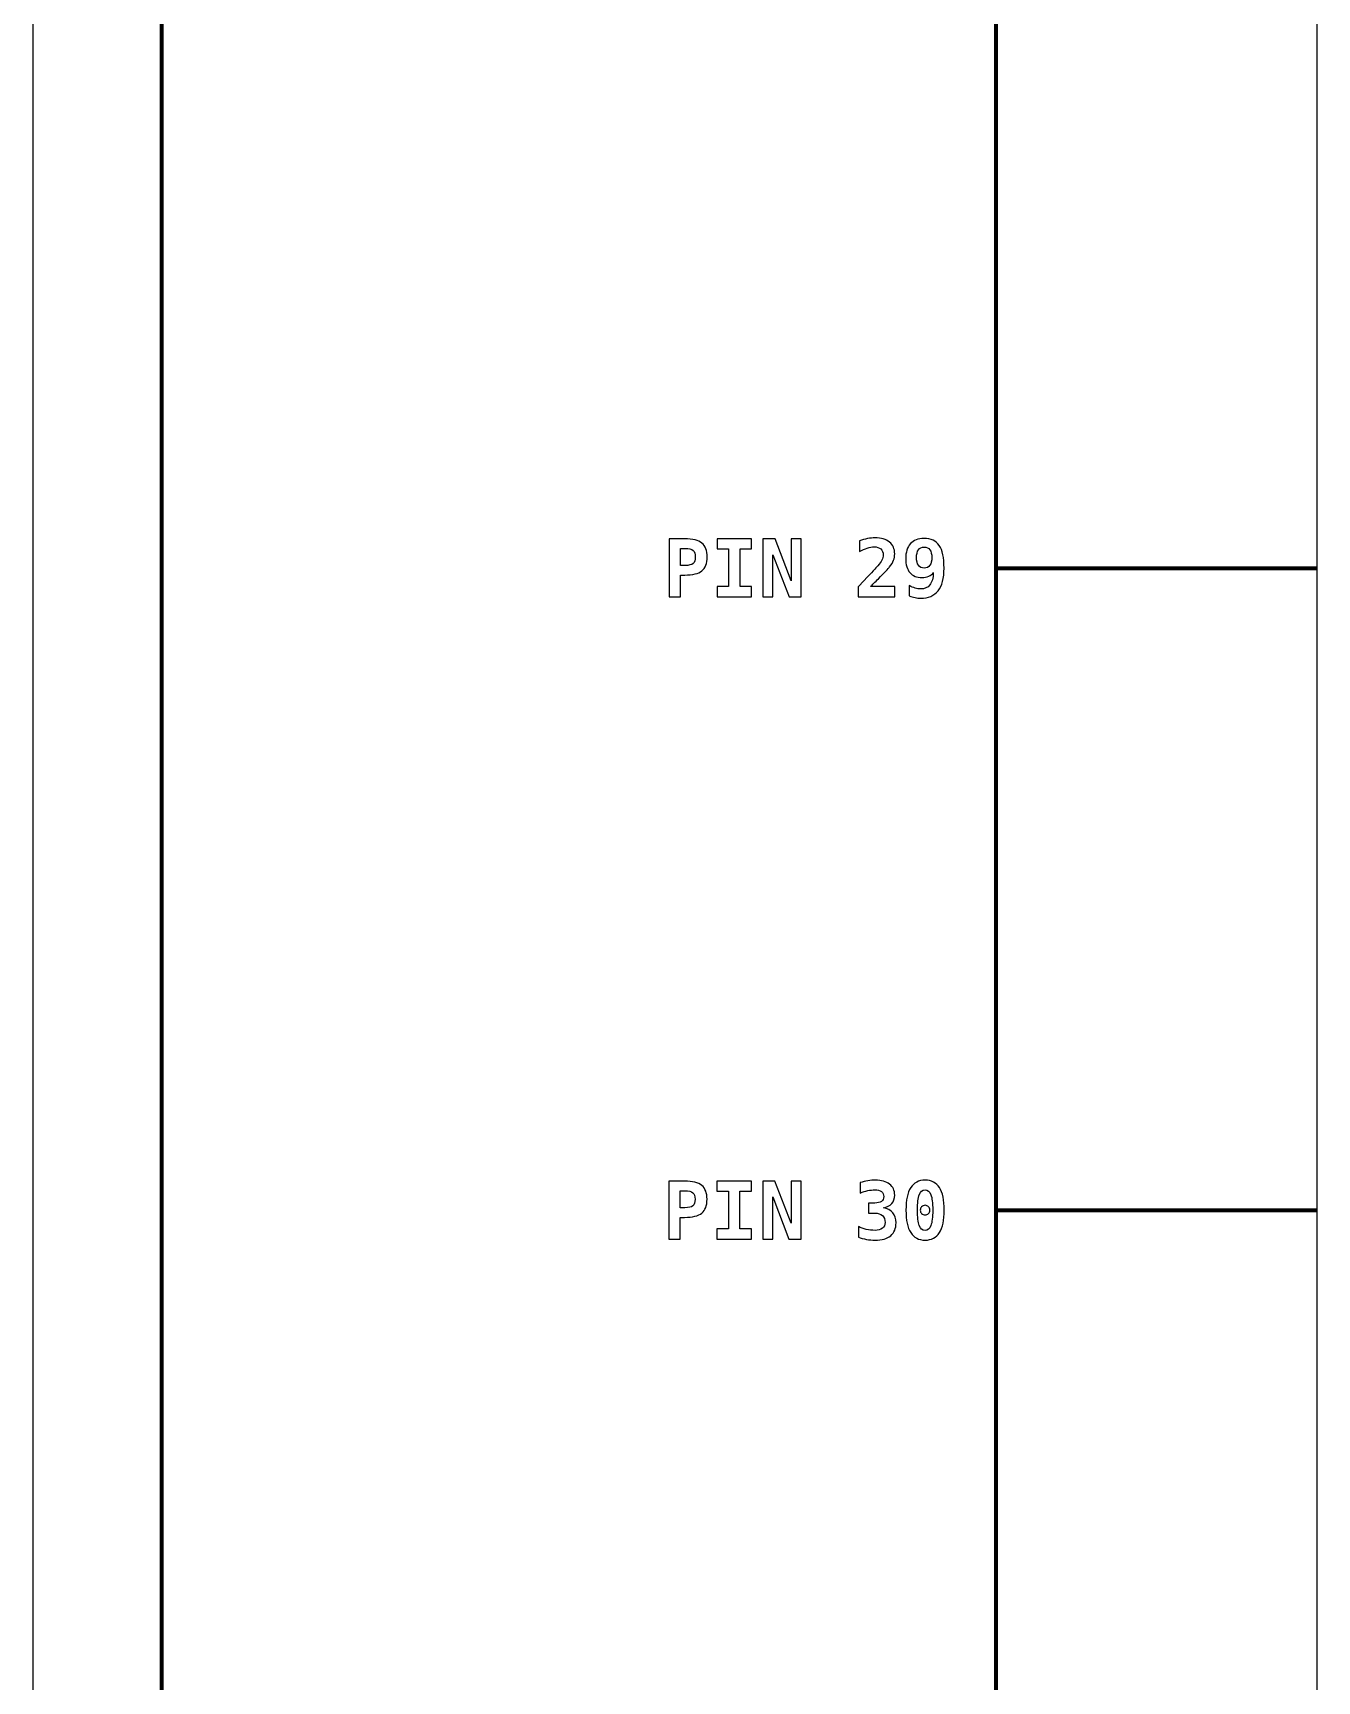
# Model space of a CAD drawing. Header units: centimetres. Extents: x -11.5 to -9.5, y -34.9 to 7.2.
# Drawn here: x -11.5 to -9.5, y -24.583 to -22.017 of the extents above; entities that cross this region are included whole.
import ezdxf

# ---------------------------------------------------------------- set-up
doc = ezdxf.new("R2010")
doc.units = ezdxf.units.CM
doc.header["$MEASUREMENT"] = 0
doc.layers.add('Layer 1', color=7, linetype='Continuous')

msp = doc.modelspace()

# ---------------------------------------------------------------- linework, layer by layer
at = {"layer": 'Layer 1', "color": 7}
msp.add_lwpolyline([(-11.5, -34.85), (-9.5, -34.85), (-9.5, 7.15), (-11.5, 7.15), (-11.5, -34.85)], close=True, dxfattribs=at)
at = {"layer": 'Layer 1', "color": 7, "lineweight": 100}
msp.add_lwpolyline([(-11.3, -34.35), (-10, -34.35), (-10, 5.65), (-11.3, 5.65), (-11.3, -34.35)], close=True, dxfattribs=at)
at = {"layer": 'Layer 1', "color": 250}
for points, knots in [([(-10.50927, -22.80462), (-10.50927, -22.80462), (-10.48484, -22.80462), (-10.48484, -22.80462), (-10.48484, -22.80462), (-10.47243, -22.80462), (-10.4635, -22.80682), (-10.45805, -22.81125), (-10.45805, -22.81125), (-10.45259, -22.81567), (-10.44988, -22.82285), (-10.44988, -22.83277), (-10.44988, -22.83277), (-10.44988, -22.84269), (-10.45259, -22.84987), (-10.45805, -22.8543), (-10.45805, -22.8543), (-10.4635, -22.85872), (-10.47243, -22.86092), (-10.48484, -22.86092), (-10.48484, -22.86092), (-10.48484, -22.86092), (-10.49149, -22.86092), (-10.49149, -22.86092), (-10.49149, -22.86092), (-10.49149, -22.86092), (-10.49149, -22.89463), (-10.49149, -22.89463), (-10.49149, -22.89463), (-10.49149, -22.89463), (-10.50927, -22.89463), (-10.50927, -22.89463), (-10.50927, -22.89463), (-10.50927, -22.89463), (-10.50927, -22.80462), (-10.50927, -22.80462)], [0, 0, 0, 0, 0.1111111, 0.1111111, 0.1111111, 0.1111111, 0.2222222, 0.2222222, 0.2222222, 0.2222222, 0.3333333, 0.3333333, 0.3333333, 0.3333333, 0.4444444, 0.4444444, 0.4444444, 0.4444444, 0.5555556, 0.5555556, 0.5555556, 0.5555556, 0.6666667, 0.6666667, 0.6666667, 0.6666667, 0.7777778, 0.7777778, 0.7777778, 0.7777778, 0.8888889, 0.8888889, 0.8888889, 0.8888889, 1, 1, 1, 1]), ([(-10.43434, -22.8203), (-10.43434, -22.8203), (-10.43434, -22.80462), (-10.43434, -22.80462), (-10.43434, -22.80462), (-10.43434, -22.80462), (-10.38075, -22.80462), (-10.38075, -22.80462), (-10.38075, -22.80462), (-10.38075, -22.80462), (-10.38075, -22.8203), (-10.38075, -22.8203), (-10.38075, -22.8203), (-10.38075, -22.8203), (-10.39866, -22.8203), (-10.39866, -22.8203), (-10.39866, -22.8203), (-10.39866, -22.8203), (-10.39866, -22.87895), (-10.39866, -22.87895), (-10.39866, -22.87895), (-10.39866, -22.87895), (-10.38075, -22.87895), (-10.38075, -22.87895), (-10.38075, -22.87895), (-10.38075, -22.87895), (-10.38075, -22.89463), (-10.38075, -22.89463), (-10.38075, -22.89463), (-10.38075, -22.89463), (-10.43434, -22.89463), (-10.43434, -22.89463), (-10.43434, -22.89463), (-10.43434, -22.89463), (-10.43434, -22.87895), (-10.43434, -22.87895), (-10.43434, -22.87895), (-10.43434, -22.87895), (-10.41644, -22.87895), (-10.41644, -22.87895), (-10.41644, -22.87895), (-10.41644, -22.87895), (-10.41644, -22.8203), (-10.41644, -22.8203), (-10.41644, -22.8203), (-10.41644, -22.8203), (-10.43434, -22.8203), (-10.43434, -22.8203)], [0, 0, 0, 0, 0.0833333, 0.0833333, 0.0833333, 0.0833333, 0.1666667, 0.1666667, 0.1666667, 0.1666667, 0.25, 0.25, 0.25, 0.25, 0.3333333, 0.3333333, 0.3333333, 0.3333333, 0.4166667, 0.4166667, 0.4166667, 0.4166667, 0.5, 0.5, 0.5, 0.5, 0.5833333, 0.5833333, 0.5833333, 0.5833333, 0.6666667, 0.6666667, 0.6666667, 0.6666667, 0.75, 0.75, 0.75, 0.75, 0.8333333, 0.8333333, 0.8333333, 0.8333333, 0.9166667, 0.9166667, 0.9166667, 0.9166667, 1, 1, 1, 1]), ([(-10.3632, -22.80462), (-10.3632, -22.80462), (-10.34408, -22.80462), (-10.34408, -22.80462), (-10.34408, -22.80462), (-10.34408, -22.80462), (-10.31902, -22.87004), (-10.31902, -22.87004), (-10.31902, -22.87004), (-10.31902, -22.87004), (-10.31902, -22.80462), (-10.31902, -22.80462), (-10.31902, -22.80462), (-10.31902, -22.80462), (-10.30334, -22.80462), (-10.30334, -22.80462), (-10.30334, -22.80462), (-10.30334, -22.80462), (-10.30334, -22.89463), (-10.30334, -22.89463), (-10.30334, -22.89463), (-10.30334, -22.89463), (-10.32233, -22.89463), (-10.32233, -22.89463), (-10.32233, -22.89463), (-10.32233, -22.89463), (-10.34752, -22.82921), (-10.34752, -22.82921), (-10.34752, -22.82921), (-10.34752, -22.82921), (-10.34752, -22.89463), (-10.34752, -22.89463), (-10.34752, -22.89463), (-10.34752, -22.89463), (-10.3632, -22.89463), (-10.3632, -22.89463), (-10.3632, -22.89463), (-10.3632, -22.89463), (-10.3632, -22.80462), (-10.3632, -22.80462)], [0, 0, 0, 0, 0.1, 0.1, 0.1, 0.1, 0.2, 0.2, 0.2, 0.2, 0.3, 0.3, 0.3, 0.3, 0.4, 0.4, 0.4, 0.4, 0.5, 0.5, 0.5, 0.5, 0.6, 0.6, 0.6, 0.6, 0.7, 0.7, 0.7, 0.7, 0.8, 0.8, 0.8, 0.8, 0.9, 0.9, 0.9, 0.9, 1, 1, 1, 1]), ([(-10.19556, -22.87895), (-10.19556, -22.87895), (-10.15764, -22.87895), (-10.15764, -22.87895), (-10.15764, -22.87895), (-10.15764, -22.87895), (-10.15764, -22.89463), (-10.15764, -22.89463), (-10.15764, -22.89463), (-10.15764, -22.89463), (-10.21479, -22.89463), (-10.21479, -22.89463), (-10.21479, -22.89463), (-10.21479, -22.89463), (-10.21479, -22.87942), (-10.21479, -22.87942), (-10.21479, -22.87942), (-10.21479, -22.87942), (-10.20513, -22.8692), (-10.20513, -22.8692), (-10.20513, -22.8692), (-10.19369, -22.85701), (-10.18674, -22.84952), (-10.18429, -22.8467), (-10.18429, -22.8467), (-10.18128, -22.84325), (-10.1791, -22.84018), (-10.17779, -22.8375), (-10.17779, -22.8375), (-10.17645, -22.83483), (-10.17579, -22.8322), (-10.17579, -22.82958), (-10.17579, -22.82958), (-10.17579, -22.82557), (-10.177, -22.82246), (-10.17943, -22.82028), (-10.17943, -22.82028), (-10.18186, -22.81808), (-10.18532, -22.81699), (-10.18976, -22.81699), (-10.18976, -22.81699), (-10.19295, -22.81699), (-10.19651, -22.81763), (-10.20046, -22.81888), (-10.20046, -22.81888), (-10.20443, -22.82016), (-10.20855, -22.82199), (-10.21285, -22.8244), (-10.21285, -22.8244), (-10.21285, -22.8244), (-10.21285, -22.80781), (-10.21285, -22.80781), (-10.21285, -22.80781), (-10.20855, -22.80625), (-10.20435, -22.80505), (-10.20022, -22.80423), (-10.20022, -22.80423), (-10.1961, -22.80341), (-10.19215, -22.80299), (-10.18838, -22.80299), (-10.18838, -22.80299), (-10.17886, -22.80299), (-10.17136, -22.80522), (-10.16593, -22.80966), (-10.16593, -22.80966), (-10.16048, -22.81409), (-10.15776, -22.82016), (-10.15776, -22.82783), (-10.15776, -22.82783), (-10.15776, -22.83137), (-10.15836, -22.83469), (-10.15953, -22.83777), (-10.15953, -22.83777), (-10.16073, -22.84088), (-10.16276, -22.84432), (-10.16566, -22.84808), (-10.16566, -22.84808), (-10.16778, -22.85082), (-10.17363, -22.85697), (-10.1832, -22.86654), (-10.1832, -22.86654), (-10.18838, -22.87171), (-10.1925, -22.87586), (-10.19556, -22.87895)], [0, 0, 0, 0, 0.047619, 0.047619, 0.047619, 0.047619, 0.0952381, 0.0952381, 0.0952381, 0.0952381, 0.1428571, 0.1428571, 0.1428571, 0.1428571, 0.1904762, 0.1904762, 0.1904762, 0.1904762, 0.2380952, 0.2380952, 0.2380952, 0.2380952, 0.2857143, 0.2857143, 0.2857143, 0.2857143, 0.3333333, 0.3333333, 0.3333333, 0.3333333, 0.3809524, 0.3809524, 0.3809524, 0.3809524, 0.4285714, 0.4285714, 0.4285714, 0.4285714, 0.4761905, 0.4761905, 0.4761905, 0.4761905, 0.5238095, 0.5238095, 0.5238095, 0.5238095, 0.5714286, 0.5714286, 0.5714286, 0.5714286, 0.6190476, 0.6190476, 0.6190476, 0.6190476, 0.6666667, 0.6666667, 0.6666667, 0.6666667, 0.7142857, 0.7142857, 0.7142857, 0.7142857, 0.7619048, 0.7619048, 0.7619048, 0.7619048, 0.8095238, 0.8095238, 0.8095238, 0.8095238, 0.8571429, 0.8571429, 0.8571429, 0.8571429, 0.9047619, 0.9047619, 0.9047619, 0.9047619, 0.952381, 0.952381, 0.952381, 0.952381, 1, 1, 1, 1]), ([(-10.13515, -22.89342), (-10.13515, -22.89342), (-10.13515, -22.8772), (-10.13515, -22.8772), (-10.13515, -22.8772), (-10.13198, -22.87905), (-10.12893, -22.88041), (-10.12601, -22.8813), (-10.12601, -22.8813), (-10.12311, -22.88218), (-10.12031, -22.88263), (-10.11761, -22.88263), (-10.11761, -22.88263), (-10.11123, -22.88263), (-10.10636, -22.88049), (-10.103, -22.87621), (-10.103, -22.87621), (-10.09965, -22.87193), (-10.09788, -22.86553), (-10.09767, -22.85701), (-10.09767, -22.85701), (-10.09957, -22.85963), (-10.10197, -22.86158), (-10.1049, -22.8629), (-10.1049, -22.8629), (-10.10784, -22.86419), (-10.11132, -22.86485), (-10.11533, -22.86485), (-10.11533, -22.86485), (-10.12342, -22.86485), (-10.12965, -22.86228), (-10.13408, -22.85716), (-10.13408, -22.85716), (-10.1385, -22.85203), (-10.1407, -22.84477), (-10.1407, -22.83536), (-10.1407, -22.83536), (-10.1407, -22.82532), (-10.13823, -22.81754), (-10.13329, -22.81203), (-10.13329, -22.81203), (-10.12833, -22.80653), (-10.12136, -22.80378), (-10.1123, -22.80378), (-10.1123, -22.80378), (-10.10134, -22.80378), (-10.09337, -22.80744), (-10.08841, -22.81479), (-10.08841, -22.81479), (-10.08345, -22.82211), (-10.08096, -22.83397), (-10.08096, -22.85032), (-10.08096, -22.85032), (-10.08096, -22.86586), (-10.08399, -22.87753), (-10.09006, -22.88531), (-10.09006, -22.88531), (-10.09613, -22.89309), (-10.10522, -22.89698), (-10.11737, -22.89698), (-10.11737, -22.89698), (-10.12019, -22.89698), (-10.12309, -22.89667), (-10.12607, -22.89607), (-10.12607, -22.89607), (-10.12908, -22.89547), (-10.1321, -22.89459), (-10.13515, -22.89342)], [0, 0, 0, 0, 0.0588235, 0.0588235, 0.0588235, 0.0588235, 0.1176471, 0.1176471, 0.1176471, 0.1176471, 0.1764706, 0.1764706, 0.1764706, 0.1764706, 0.2352941, 0.2352941, 0.2352941, 0.2352941, 0.2941176, 0.2941176, 0.2941176, 0.2941176, 0.3529412, 0.3529412, 0.3529412, 0.3529412, 0.4117647, 0.4117647, 0.4117647, 0.4117647, 0.4705882, 0.4705882, 0.4705882, 0.4705882, 0.5294118, 0.5294118, 0.5294118, 0.5294118, 0.5882353, 0.5882353, 0.5882353, 0.5882353, 0.6470588, 0.6470588, 0.6470588, 0.6470588, 0.7058824, 0.7058824, 0.7058824, 0.7058824, 0.7647059, 0.7647059, 0.7647059, 0.7647059, 0.8235294, 0.8235294, 0.8235294, 0.8235294, 0.8823529, 0.8823529, 0.8823529, 0.8823529, 0.9411765, 0.9411765, 0.9411765, 0.9411765, 1, 1, 1, 1]), ([(-10.11183, -22.84995), (-10.10802, -22.84995), (-10.1051, -22.84856), (-10.10306, -22.84576), (-10.10306, -22.84576), (-10.10103, -22.84298), (-10.10002, -22.83892), (-10.10002, -22.83362), (-10.10002, -22.83362), (-10.10002, -22.82835), (-10.10103, -22.82431), (-10.10306, -22.82154), (-10.10306, -22.82154), (-10.1051, -22.81874), (-10.10802, -22.81734), (-10.11183, -22.81734), (-10.11183, -22.81734), (-10.1157, -22.81734), (-10.11866, -22.81874), (-10.12072, -22.82154), (-10.12072, -22.82154), (-10.1228, -22.82431), (-10.12383, -22.82835), (-10.12383, -22.83362), (-10.12383, -22.83362), (-10.12383, -22.83888), (-10.1228, -22.84292), (-10.12072, -22.84574), (-10.12072, -22.84574), (-10.11866, -22.84856), (-10.1157, -22.84995), (-10.11183, -22.84995)], [0, 0, 0, 0, 0.125, 0.125, 0.125, 0.125, 0.25, 0.25, 0.25, 0.25, 0.375, 0.375, 0.375, 0.375, 0.5, 0.5, 0.5, 0.5, 0.625, 0.625, 0.625, 0.625, 0.75, 0.75, 0.75, 0.75, 0.875, 0.875, 0.875, 0.875, 1, 1, 1, 1]), ([(-10.49149, -22.81958), (-10.49149, -22.81958), (-10.49149, -22.84596), (-10.49149, -22.84596), (-10.49149, -22.84596), (-10.49149, -22.84596), (-10.48418, -22.84596), (-10.48418, -22.84596), (-10.48418, -22.84596), (-10.47836, -22.84596), (-10.47426, -22.84497), (-10.47192, -22.84302), (-10.47192, -22.84302), (-10.46955, -22.84104), (-10.46838, -22.83763), (-10.46838, -22.83277), (-10.46838, -22.83277), (-10.46838, -22.82792), (-10.46955, -22.8245), (-10.47192, -22.82252), (-10.47192, -22.82252), (-10.47426, -22.82057), (-10.47836, -22.81958), (-10.48418, -22.81958), (-10.48418, -22.81958), (-10.48418, -22.81958), (-10.49149, -22.81958), (-10.49149, -22.81958)], [0, 0, 0, 0, 0.1428571, 0.1428571, 0.1428571, 0.1428571, 0.2857143, 0.2857143, 0.2857143, 0.2857143, 0.4285714, 0.4285714, 0.4285714, 0.4285714, 0.5714286, 0.5714286, 0.5714286, 0.5714286, 0.7142857, 0.7142857, 0.7142857, 0.7142857, 0.8571429, 0.8571429, 0.8571429, 0.8571429, 1, 1, 1, 1]), ([(-10.50952, -23.80492), (-10.50952, -23.80492), (-10.48509, -23.80492), (-10.48509, -23.80492), (-10.48509, -23.80492), (-10.47268, -23.80492), (-10.46375, -23.80712), (-10.4583, -23.81155), (-10.4583, -23.81155), (-10.45284, -23.81597), (-10.45013, -23.82315), (-10.45013, -23.83307), (-10.45013, -23.83307), (-10.45013, -23.84299), (-10.45284, -23.85017), (-10.4583, -23.8546), (-10.4583, -23.8546), (-10.46375, -23.85902), (-10.47268, -23.86122), (-10.48509, -23.86122), (-10.48509, -23.86122), (-10.48509, -23.86122), (-10.49174, -23.86122), (-10.49174, -23.86122), (-10.49174, -23.86122), (-10.49174, -23.86122), (-10.49174, -23.89493), (-10.49174, -23.89493), (-10.49174, -23.89493), (-10.49174, -23.89493), (-10.50952, -23.89493), (-10.50952, -23.89493), (-10.50952, -23.89493), (-10.50952, -23.89493), (-10.50952, -23.80492), (-10.50952, -23.80492)], [0, 0, 0, 0, 0.1111111, 0.1111111, 0.1111111, 0.1111111, 0.2222222, 0.2222222, 0.2222222, 0.2222222, 0.3333333, 0.3333333, 0.3333333, 0.3333333, 0.4444444, 0.4444444, 0.4444444, 0.4444444, 0.5555556, 0.5555556, 0.5555556, 0.5555556, 0.6666667, 0.6666667, 0.6666667, 0.6666667, 0.7777778, 0.7777778, 0.7777778, 0.7777778, 0.8888889, 0.8888889, 0.8888889, 0.8888889, 1, 1, 1, 1]), ([(-10.43459, -23.8206), (-10.43459, -23.8206), (-10.43459, -23.80492), (-10.43459, -23.80492), (-10.43459, -23.80492), (-10.43459, -23.80492), (-10.381, -23.80492), (-10.381, -23.80492), (-10.381, -23.80492), (-10.381, -23.80492), (-10.381, -23.8206), (-10.381, -23.8206), (-10.381, -23.8206), (-10.381, -23.8206), (-10.39891, -23.8206), (-10.39891, -23.8206), (-10.39891, -23.8206), (-10.39891, -23.8206), (-10.39891, -23.87925), (-10.39891, -23.87925), (-10.39891, -23.87925), (-10.39891, -23.87925), (-10.381, -23.87925), (-10.381, -23.87925), (-10.381, -23.87925), (-10.381, -23.87925), (-10.381, -23.89493), (-10.381, -23.89493), (-10.381, -23.89493), (-10.381, -23.89493), (-10.43459, -23.89493), (-10.43459, -23.89493), (-10.43459, -23.89493), (-10.43459, -23.89493), (-10.43459, -23.87925), (-10.43459, -23.87925), (-10.43459, -23.87925), (-10.43459, -23.87925), (-10.41669, -23.87925), (-10.41669, -23.87925), (-10.41669, -23.87925), (-10.41669, -23.87925), (-10.41669, -23.8206), (-10.41669, -23.8206), (-10.41669, -23.8206), (-10.41669, -23.8206), (-10.43459, -23.8206), (-10.43459, -23.8206)], [0, 0, 0, 0, 0.0833333, 0.0833333, 0.0833333, 0.0833333, 0.1666667, 0.1666667, 0.1666667, 0.1666667, 0.25, 0.25, 0.25, 0.25, 0.3333333, 0.3333333, 0.3333333, 0.3333333, 0.4166667, 0.4166667, 0.4166667, 0.4166667, 0.5, 0.5, 0.5, 0.5, 0.5833333, 0.5833333, 0.5833333, 0.5833333, 0.6666667, 0.6666667, 0.6666667, 0.6666667, 0.75, 0.75, 0.75, 0.75, 0.8333333, 0.8333333, 0.8333333, 0.8333333, 0.9166667, 0.9166667, 0.9166667, 0.9166667, 1, 1, 1, 1]), ([(-10.36345, -23.80492), (-10.36345, -23.80492), (-10.34433, -23.80492), (-10.34433, -23.80492), (-10.34433, -23.80492), (-10.34433, -23.80492), (-10.31927, -23.87034), (-10.31927, -23.87034), (-10.31927, -23.87034), (-10.31927, -23.87034), (-10.31927, -23.80492), (-10.31927, -23.80492), (-10.31927, -23.80492), (-10.31927, -23.80492), (-10.30359, -23.80492), (-10.30359, -23.80492), (-10.30359, -23.80492), (-10.30359, -23.80492), (-10.30359, -23.89493), (-10.30359, -23.89493), (-10.30359, -23.89493), (-10.30359, -23.89493), (-10.32258, -23.89493), (-10.32258, -23.89493), (-10.32258, -23.89493), (-10.32258, -23.89493), (-10.34777, -23.82951), (-10.34777, -23.82951), (-10.34777, -23.82951), (-10.34777, -23.82951), (-10.34777, -23.89493), (-10.34777, -23.89493), (-10.34777, -23.89493), (-10.34777, -23.89493), (-10.36345, -23.89493), (-10.36345, -23.89493), (-10.36345, -23.89493), (-10.36345, -23.89493), (-10.36345, -23.80492), (-10.36345, -23.80492)], [0, 0, 0, 0, 0.1, 0.1, 0.1, 0.1, 0.2, 0.2, 0.2, 0.2, 0.3, 0.3, 0.3, 0.3, 0.4, 0.4, 0.4, 0.4, 0.5, 0.5, 0.5, 0.5, 0.6, 0.6, 0.6, 0.6, 0.7, 0.7, 0.7, 0.7, 0.8, 0.8, 0.8, 0.8, 0.9, 0.9, 0.9, 0.9, 1, 1, 1, 1]), ([(-10.18888, -23.85466), (-10.18888, -23.85466), (-10.19841, -23.85466), (-10.19841, -23.85466), (-10.19841, -23.85466), (-10.19841, -23.85466), (-10.19841, -23.83898), (-10.19841, -23.83898), (-10.19841, -23.83898), (-10.19841, -23.83898), (-10.18888, -23.83898), (-10.18888, -23.83898), (-10.18888, -23.83898), (-10.18448, -23.83898), (-10.18104, -23.83811), (-10.17861, -23.83636), (-10.17861, -23.83636), (-10.17618, -23.83461), (-10.17497, -23.83215), (-10.17497, -23.82898), (-10.17497, -23.82898), (-10.17497, -23.82564), (-10.17618, -23.82303), (-10.17861, -23.82116), (-10.17861, -23.82116), (-10.18104, -23.81928), (-10.18448, -23.81836), (-10.18888, -23.81836), (-10.18888, -23.81836), (-10.19225, -23.81836), (-10.19588, -23.81879), (-10.19972, -23.81963), (-10.19972, -23.81963), (-10.20359, -23.82048), (-10.20759, -23.82171), (-10.21172, -23.82332), (-10.21172, -23.82332), (-10.21172, -23.82332), (-10.21172, -23.80716), (-10.21172, -23.80716), (-10.21172, -23.80716), (-10.20759, -23.80591), (-10.20351, -23.80496), (-10.1995, -23.80428), (-10.1995, -23.80428), (-10.19547, -23.80362), (-10.19162, -23.80329), (-10.18791, -23.80329), (-10.18791, -23.80329), (-10.17843, -23.80329), (-10.17104, -23.80537), (-10.16575, -23.80951), (-10.16575, -23.80951), (-10.16044, -23.81365), (-10.15779, -23.81935), (-10.15779, -23.82663), (-10.15779, -23.82663), (-10.15779, -23.83196), (-10.15931, -23.83634), (-10.16238, -23.83974), (-10.16238, -23.83974), (-10.16542, -23.84313), (-10.16978, -23.84536), (-10.17544, -23.84639), (-10.17544, -23.84639), (-10.16902, -23.84752), (-10.1641, -23.85009), (-10.16073, -23.85408), (-10.16073, -23.85408), (-10.15735, -23.85807), (-10.15567, -23.86334), (-10.15567, -23.86985), (-10.15567, -23.86985), (-10.15567, -23.87857), (-10.15847, -23.88522), (-10.16404, -23.88981), (-10.16404, -23.88981), (-10.16964, -23.89439), (-10.17775, -23.89668), (-10.18841, -23.89668), (-10.18841, -23.89668), (-10.19293, -23.89668), (-10.1974, -23.89629), (-10.2018, -23.89553), (-10.2018, -23.89553), (-10.20621, -23.89477), (-10.21043, -23.89365), (-10.21444, -23.89221), (-10.21444, -23.89221), (-10.21444, -23.89221), (-10.21444, -23.87569), (-10.21444, -23.87569), (-10.21444, -23.87569), (-10.21065, -23.87758), (-10.20658, -23.87902), (-10.20219, -23.88001), (-10.20219, -23.88001), (-10.19783, -23.881), (-10.19322, -23.88149), (-10.18841, -23.88149), (-10.18841, -23.88149), (-10.18357, -23.88149), (-10.17976, -23.88038), (-10.17694, -23.87814), (-10.17694, -23.87814), (-10.17413, -23.87592), (-10.17273, -23.87291), (-10.17273, -23.86912), (-10.17273, -23.86912), (-10.17273, -23.86452), (-10.17413, -23.86093), (-10.17694, -23.85842), (-10.17694, -23.85842), (-10.17976, -23.85591), (-10.18374, -23.85466), (-10.18888, -23.85466)], [0, 0, 0, 0, 0.0344828, 0.0344828, 0.0344828, 0.0344828, 0.0689655, 0.0689655, 0.0689655, 0.0689655, 0.1034483, 0.1034483, 0.1034483, 0.1034483, 0.137931, 0.137931, 0.137931, 0.137931, 0.1724138, 0.1724138, 0.1724138, 0.1724138, 0.2068966, 0.2068966, 0.2068966, 0.2068966, 0.2413793, 0.2413793, 0.2413793, 0.2413793, 0.2758621, 0.2758621, 0.2758621, 0.2758621, 0.3103448, 0.3103448, 0.3103448, 0.3103448, 0.3448276, 0.3448276, 0.3448276, 0.3448276, 0.3793103, 0.3793103, 0.3793103, 0.3793103, 0.4137931, 0.4137931, 0.4137931, 0.4137931, 0.4482759, 0.4482759, 0.4482759, 0.4482759, 0.4827586, 0.4827586, 0.4827586, 0.4827586, 0.5172414, 0.5172414, 0.5172414, 0.5172414, 0.5517241, 0.5517241, 0.5517241, 0.5517241, 0.5862069, 0.5862069, 0.5862069, 0.5862069, 0.6206897, 0.6206897, 0.6206897, 0.6206897, 0.6551724, 0.6551724, 0.6551724, 0.6551724, 0.6896552, 0.6896552, 0.6896552, 0.6896552, 0.7241379, 0.7241379, 0.7241379, 0.7241379, 0.7586207, 0.7586207, 0.7586207, 0.7586207, 0.7931034, 0.7931034, 0.7931034, 0.7931034, 0.8275862, 0.8275862, 0.8275862, 0.8275862, 0.862069, 0.862069, 0.862069, 0.862069, 0.8965517, 0.8965517, 0.8965517, 0.8965517, 0.9310345, 0.9310345, 0.9310345, 0.9310345, 0.9655172, 0.9655172, 0.9655172, 0.9655172, 1, 1, 1, 1]), ([(-10.14023, -23.85001), (-10.14023, -23.83443), (-10.13776, -23.82274), (-10.13282, -23.81496), (-10.13282, -23.81496), (-10.12786, -23.80718), (-10.12044, -23.80329), (-10.1105, -23.80329), (-10.1105, -23.80329), (-10.10054, -23.80329), (-10.09309, -23.80716), (-10.08813, -23.81492), (-10.08813, -23.81492), (-10.08319, -23.82268), (-10.08072, -23.83439), (-10.08072, -23.85001), (-10.08072, -23.85001), (-10.08072, -23.86561), (-10.08319, -23.87729), (-10.08813, -23.88505), (-10.08813, -23.88505), (-10.09309, -23.89281), (-10.10054, -23.89668), (-10.1105, -23.89668), (-10.1105, -23.89668), (-10.12044, -23.89668), (-10.12786, -23.89279), (-10.13282, -23.88501), (-10.13282, -23.88501), (-10.13776, -23.87723), (-10.14023, -23.86556), (-10.14023, -23.85001)], [0, 0, 0, 0, 0.125, 0.125, 0.125, 0.125, 0.25, 0.25, 0.25, 0.25, 0.375, 0.375, 0.375, 0.375, 0.5, 0.5, 0.5, 0.5, 0.625, 0.625, 0.625, 0.625, 0.75, 0.75, 0.75, 0.75, 0.875, 0.875, 0.875, 0.875, 1, 1, 1, 1]), ([(-10.1105, -23.81836), (-10.11461, -23.81836), (-10.1176, -23.82087), (-10.11949, -23.82589), (-10.11949, -23.82589), (-10.12138, -23.83093), (-10.12233, -23.83896), (-10.12233, -23.85001), (-10.12233, -23.85001), (-10.12233, -23.86104), (-10.12138, -23.86904), (-10.11949, -23.87408), (-10.11949, -23.87408), (-10.1176, -23.87911), (-10.11461, -23.88162), (-10.1105, -23.88162), (-10.1105, -23.88162), (-10.10636, -23.88162), (-10.10336, -23.87911), (-10.10146, -23.87408), (-10.10146, -23.87408), (-10.09957, -23.86904), (-10.09862, -23.86104), (-10.09862, -23.85001), (-10.09862, -23.85001), (-10.09862, -23.83896), (-10.09957, -23.83093), (-10.10146, -23.82589), (-10.10146, -23.82589), (-10.10336, -23.82087), (-10.10636, -23.81836), (-10.1105, -23.81836)], [0, 0, 0, 0, 0.125, 0.125, 0.125, 0.125, 0.25, 0.25, 0.25, 0.25, 0.375, 0.375, 0.375, 0.375, 0.5, 0.5, 0.5, 0.5, 0.625, 0.625, 0.625, 0.625, 0.75, 0.75, 0.75, 0.75, 0.875, 0.875, 0.875, 0.875, 1, 1, 1, 1]), ([(-10.49174, -23.81988), (-10.49174, -23.81988), (-10.49174, -23.84626), (-10.49174, -23.84626), (-10.49174, -23.84626), (-10.49174, -23.84626), (-10.48443, -23.84626), (-10.48443, -23.84626), (-10.48443, -23.84626), (-10.47861, -23.84626), (-10.47451, -23.84527), (-10.47217, -23.84332), (-10.47217, -23.84332), (-10.4698, -23.84134), (-10.46863, -23.83793), (-10.46863, -23.83307), (-10.46863, -23.83307), (-10.46863, -23.82822), (-10.4698, -23.8248), (-10.47217, -23.82282), (-10.47217, -23.82282), (-10.47451, -23.82087), (-10.47861, -23.81988), (-10.48443, -23.81988), (-10.48443, -23.81988), (-10.48443, -23.81988), (-10.49174, -23.81988), (-10.49174, -23.81988)], [0, 0, 0, 0, 0.1428571, 0.1428571, 0.1428571, 0.1428571, 0.2857143, 0.2857143, 0.2857143, 0.2857143, 0.4285714, 0.4285714, 0.4285714, 0.4285714, 0.5714286, 0.5714286, 0.5714286, 0.5714286, 0.7142857, 0.7142857, 0.7142857, 0.7142857, 0.8571429, 0.8571429, 0.8571429, 0.8571429, 1, 1, 1, 1]), ([(-10.11799, -23.85001), (-10.11799, -23.84789), (-10.11727, -23.8461), (-10.11581, -23.84466), (-10.11581, -23.84466), (-10.11436, -23.8432), (-10.1126, -23.84248), (-10.1105, -23.84248), (-10.1105, -23.84248), (-10.10838, -23.84248), (-10.10659, -23.8432), (-10.10515, -23.84466), (-10.10515, -23.84466), (-10.10368, -23.8461), (-10.10296, -23.84789), (-10.10296, -23.85001), (-10.10296, -23.85001), (-10.10296, -23.85211), (-10.10368, -23.85388), (-10.10515, -23.85532), (-10.10515, -23.85532), (-10.10659, -23.85678), (-10.10838, -23.8575), (-10.1105, -23.8575), (-10.1105, -23.8575), (-10.1126, -23.8575), (-10.11436, -23.85678), (-10.11581, -23.85536), (-10.11581, -23.85536), (-10.11727, -23.85394), (-10.11799, -23.85215), (-10.11799, -23.85001)], [0, 0, 0, 0, 0.125, 0.125, 0.125, 0.125, 0.25, 0.25, 0.25, 0.25, 0.375, 0.375, 0.375, 0.375, 0.5, 0.5, 0.5, 0.5, 0.625, 0.625, 0.625, 0.625, 0.75, 0.75, 0.75, 0.75, 0.875, 0.875, 0.875, 0.875, 1, 1, 1, 1])]:
    msp.add_open_spline(points, degree=3, knots=knots, dxfattribs=at)
at = {"layer": 'Layer 1', "color": 250, "lineweight": 100}
for points in [[(-10, -22.85), (-10, -22.85), (-9.5, -22.85), (-9.5, -22.85)], [(-10, -23.85), (-10, -23.85), (-9.5, -23.85), (-9.5, -23.85)]]:
    msp.add_open_spline(points, degree=3, dxfattribs=at)

doc.saveas('drawing.dxf')
